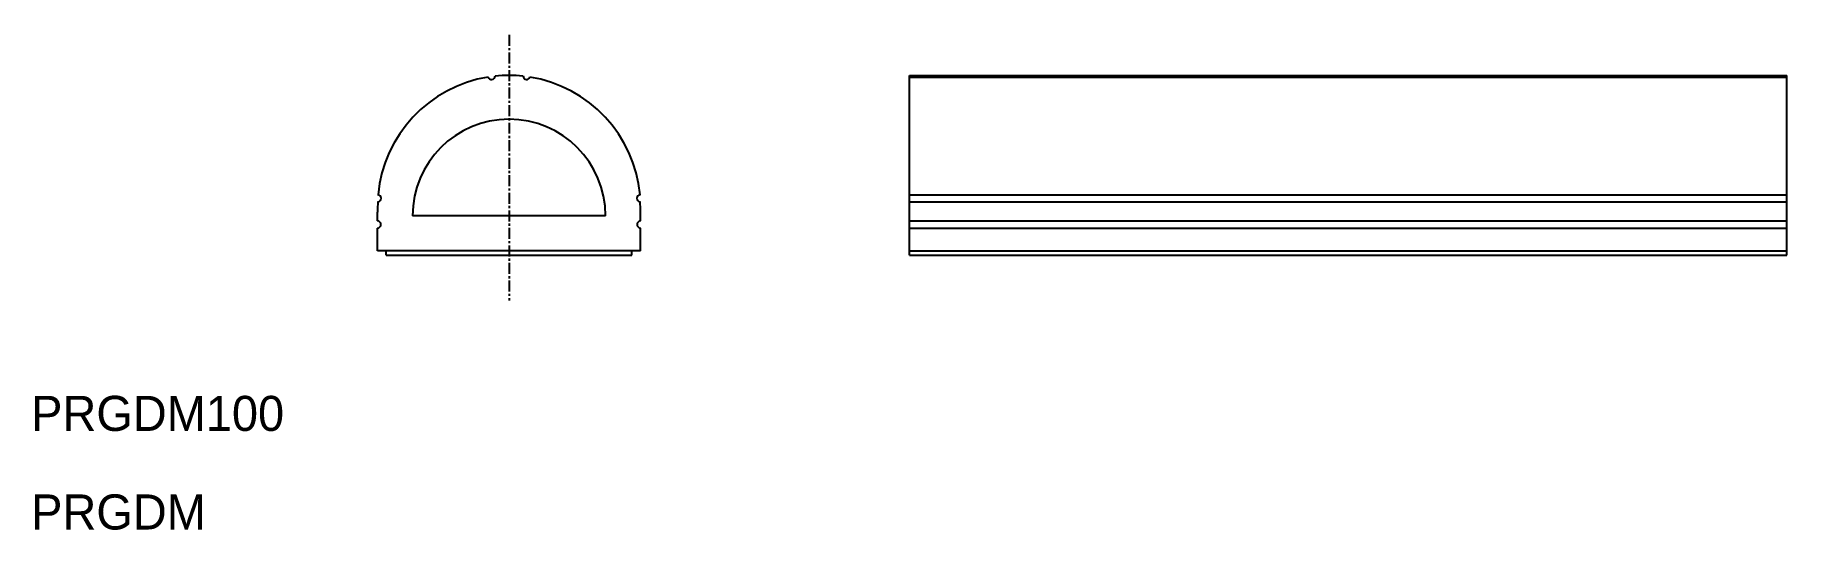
# Model space of a CAD drawing. Extents: x 14 to 214, y 15 to 71.
import ezdxf

# ---------------------------------------------------------------- set-up
doc = ezdxf.new("R2010")
doc.units = 0
doc.linetypes.add('CENTER', pattern=[2, 1.25, -0.25, 0.25, -0.25])
doc.layers.get('0').update_dxf_attribs({"linetype": 'CONTINUOUS'})
doc.layers.add('CENTER', color=1, linetype='CENTER')

msp = doc.modelspace()

# ---------------------------------------------------------------- linework, layer by layer
at = {"color": 7, "linetype": 'CONTINUOUS'}
for p, q in [((113.55, 45.91), (113.55, 66.41)), ((113.55, 66.41), (213.55, 66.41)), ((113.55, 66.32), (213.55, 66.32)), ((113.55, 66.22), (213.55, 66.22)), ((213.55, 45.91), (213.55, 66.41)), ((113.55, 52.81), (213.55, 52.81)), ((113.55, 52.01), (213.55, 52.01)), ((52.89, 49.81), (52.89, 50.83)), ((78.89, 50.41), (56.89, 50.41)), ((82.88, 49.81), (82.88, 50.83)), ((52.89, 46.41), (52.89, 49.01)), ((82.88, 46.41), (82.88, 49.01)), ((113.55, 49.81), (213.55, 49.81)), ((113.55, 49.01), (213.55, 49.01)), ((82.89, 46.41), (52.89, 46.41)), ((53.89, 45.91), (53.89, 46.41)), ((81.89, 45.91), (81.89, 46.41)), ((81.89, 45.91), (81.89, 46.41)), ((113.55, 46.41), (213.55, 46.41)), ((53.89, 45.91), (81.89, 45.91)), ((113.55, 45.91), (213.55, 45.91))]:
    msp.add_line(p, q, dxfattribs=at)
for centre, radius, start, end in [((67.89, 51.41), 15, 99.1271, 174.6495), ((65.89, 66.35), 0.4, 198.4787, 356.7741), ((67.89, 51.41), 15, 83.8744, 96.1256), ((69.89, 66.35), 0.4, 183.2259, 341.5213), ((67.89, 51.41), 15, 5.3505, 80.8729), ((67.89, 50.41), 11, 0, 180), ((67.89, 50.83), 15, 175.4919, 180), ((52.92, 52.41), 0.4, 271.915, 85.4135), ((82.85, 52.41), 0.4, 94.5865, 268.085), ((67.88, 50.83), 15, 0, 4.5081), ((52.89, 49.41), 0.4, 270, 90), ((82.88, 49.41), 0.4, 90, 270)]:
    msp.add_arc(centre, radius, start, end, dxfattribs=at)
at = {"layer": 'CENTER', "color": 1, "linetype": 'CENTER'}
msp.add_line((67.89, 71.02), (67.89, 40.74), dxfattribs=at)

# ---------------------------------------------------------------- texts
at = {"color": 7, "linetype": 'CONTINUOUS'}
for s, p in [('PRGDM100', (13.42, 25.87)), ('PRGDM', (13.42, 14.63))]:
    msp.add_text(s, height=4, dxfattribs=at).set_placement(p)

doc.saveas('drawing.dxf')
